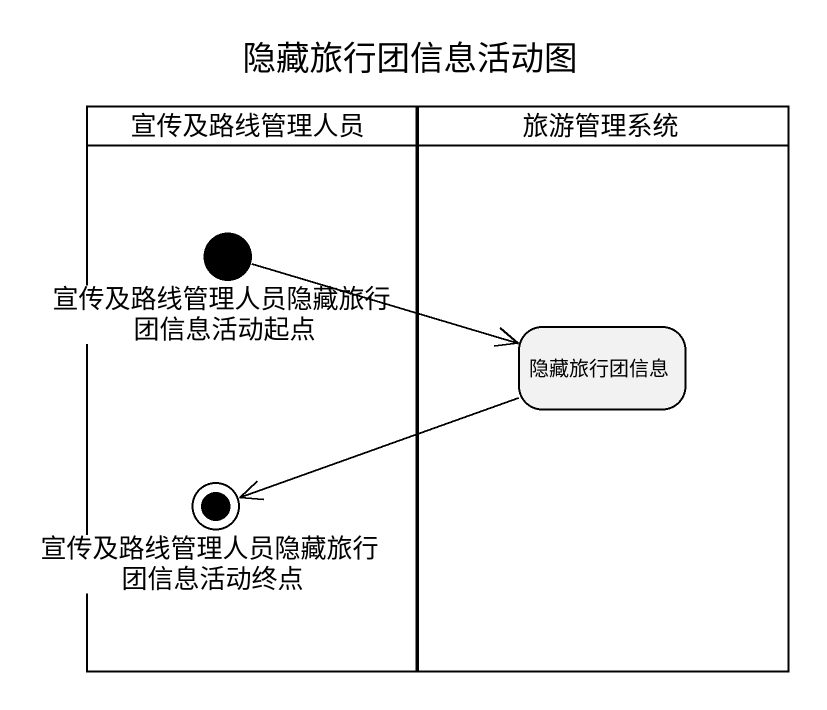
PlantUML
@startuml
title 隐藏旅行团信息活动图
hide empty description
state 宣传及路线管理人员 <<partition>> {
  state 宣传及路线管理人员隐藏旅行团信息活动起点 <<start>>
  state 宣传及路线管理人员隐藏旅行团信息活动终点 <<end>>
}
state 旅游管理系统 <<partition>> {
  state 隐藏旅行团信息
}
宣传及路线管理人员隐藏旅行团信息活动起点 -right-> 隐藏旅行团信息
隐藏旅行团信息 -left-> 宣传及路线管理人员隐藏旅行团信息活动终点
@enduml
